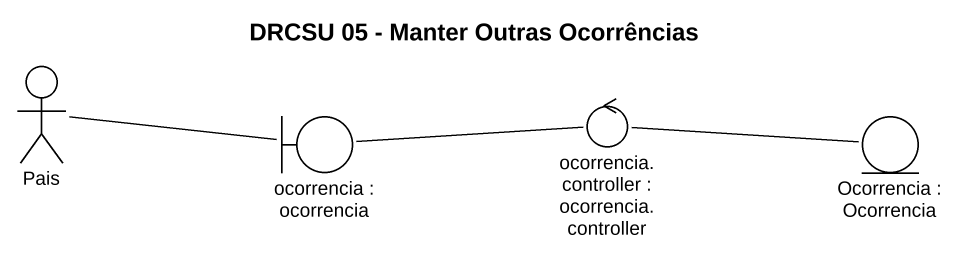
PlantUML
@startuml
title DRCSU 05 - Manter Outras Ocorrências
actor Pais
boundary "ocorrencia : ocorrencia" as ocorrencia
control "ocorrencia.controller : ocorrencia.controller" as ocorrencia_controller
entity "Ocorrencia : Ocorrencia" as Ocorrencia
Pais -right- ocorrencia
ocorrencia -right- ocorrencia_controller
ocorrencia_controller -right- Ocorrencia
@enduml
